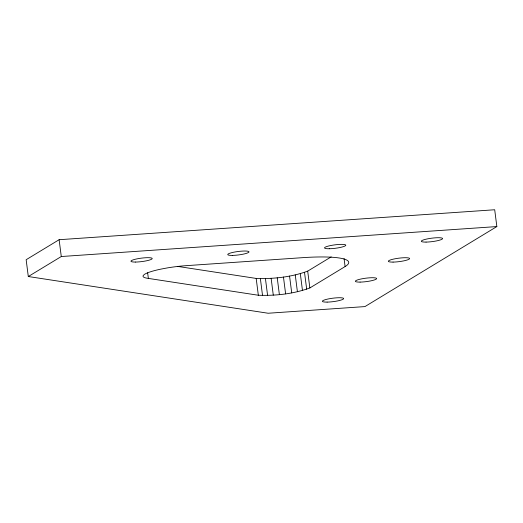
<?xml version="1.0" encoding="UTF-8"?>
<svg xmlns="http://www.w3.org/2000/svg" width="523" height="523" viewBox="0 0 523 523"><rect width="100%" height="100%" fill="white"/><g stroke="black" fill="none" stroke-linecap="round" stroke-linejoin="round"><path stroke-width="0.78" d="M59.125 239.711L26.15 259.715L28.301 276.53L268.149 313.244L364.943 306.589L496.85 226.57L494.699 209.756L59.125 239.711L61.283 256.525L28.301 276.53M177.506 266.384L256.185 278.432C273.529 279.047 291.344 277.125 307.694 271.136L331.19 256.878M345.095 266.567A68.716 11.107 -7.3 0 0 302.549 257.669L187.659 265.566A32.956 5.328 -7.3 0 0 167.399 267.9L160.979 269.103A32.956 5.328 -7.3 0 0 144.126 274.601L143.054 275.85A32.956 5.328 -7.3 0 0 148.355 278.406L258.336 295.247C275.68 295.861 293.495 293.946 309.851 287.951L345.095 266.567L344.069 258.558M61.283 256.525L496.85 226.57M307.694 271.136L309.851 287.951M304.523 272.411L306.681 289.226M300.32 273.692L302.471 290.507M295.253 274.921L297.41 291.736M289.552 276.039L291.71 292.854M283.459 277.013L285.61 293.828M277.229 277.785L279.38 294.599M271.136 278.334L273.287 295.149M265.436 278.635L267.593 295.449M260.382 278.667L262.533 295.482M256.185 278.432L258.336 295.247M147.636 272.803L148.355 278.406M360.092 282.1A10.722 1.732 -7.3 0 0 376.619 278.7A10.722 1.732 -7.3 0 0 361.315 278.929A10.722 1.732 -7.3 0 0 360.092 282.1M232.46 255.401A10.722 1.732 -7.3 0 0 248.987 252.008A10.722 1.732 -7.3 0 0 233.683 252.23A10.722 1.732 -7.3 0 0 232.46 255.401M329.255 248.745A10.722 1.732 -7.3 0 0 345.781 245.352A10.722 1.732 -7.3 0 0 330.477 245.575A10.722 1.732 -7.3 0 0 329.255 248.745M393.067 262.095A10.722 1.732 -7.3 0 0 409.601 258.695A10.722 1.732 -7.3 0 0 394.296 258.924A10.722 1.732 -7.3 0 0 393.067 262.095M426.049 242.09A10.722 1.732 -7.3 0 0 442.576 238.691A10.722 1.732 -7.3 0 0 427.271 238.919A10.722 1.732 -7.3 0 0 426.049 242.09M327.117 302.104A10.722 1.732 -7.3 0 0 343.644 298.705A10.722 1.732 -7.3 0 0 328.339 298.934A10.722 1.732 -7.3 0 0 327.117 302.104M135.666 262.056A10.722 1.732 -7.3 0 0 152.2 258.663A10.722 1.732 -7.3 0 0 136.895 258.885A10.722 1.732 -7.3 0 0 135.666 262.056"/></g></svg>
